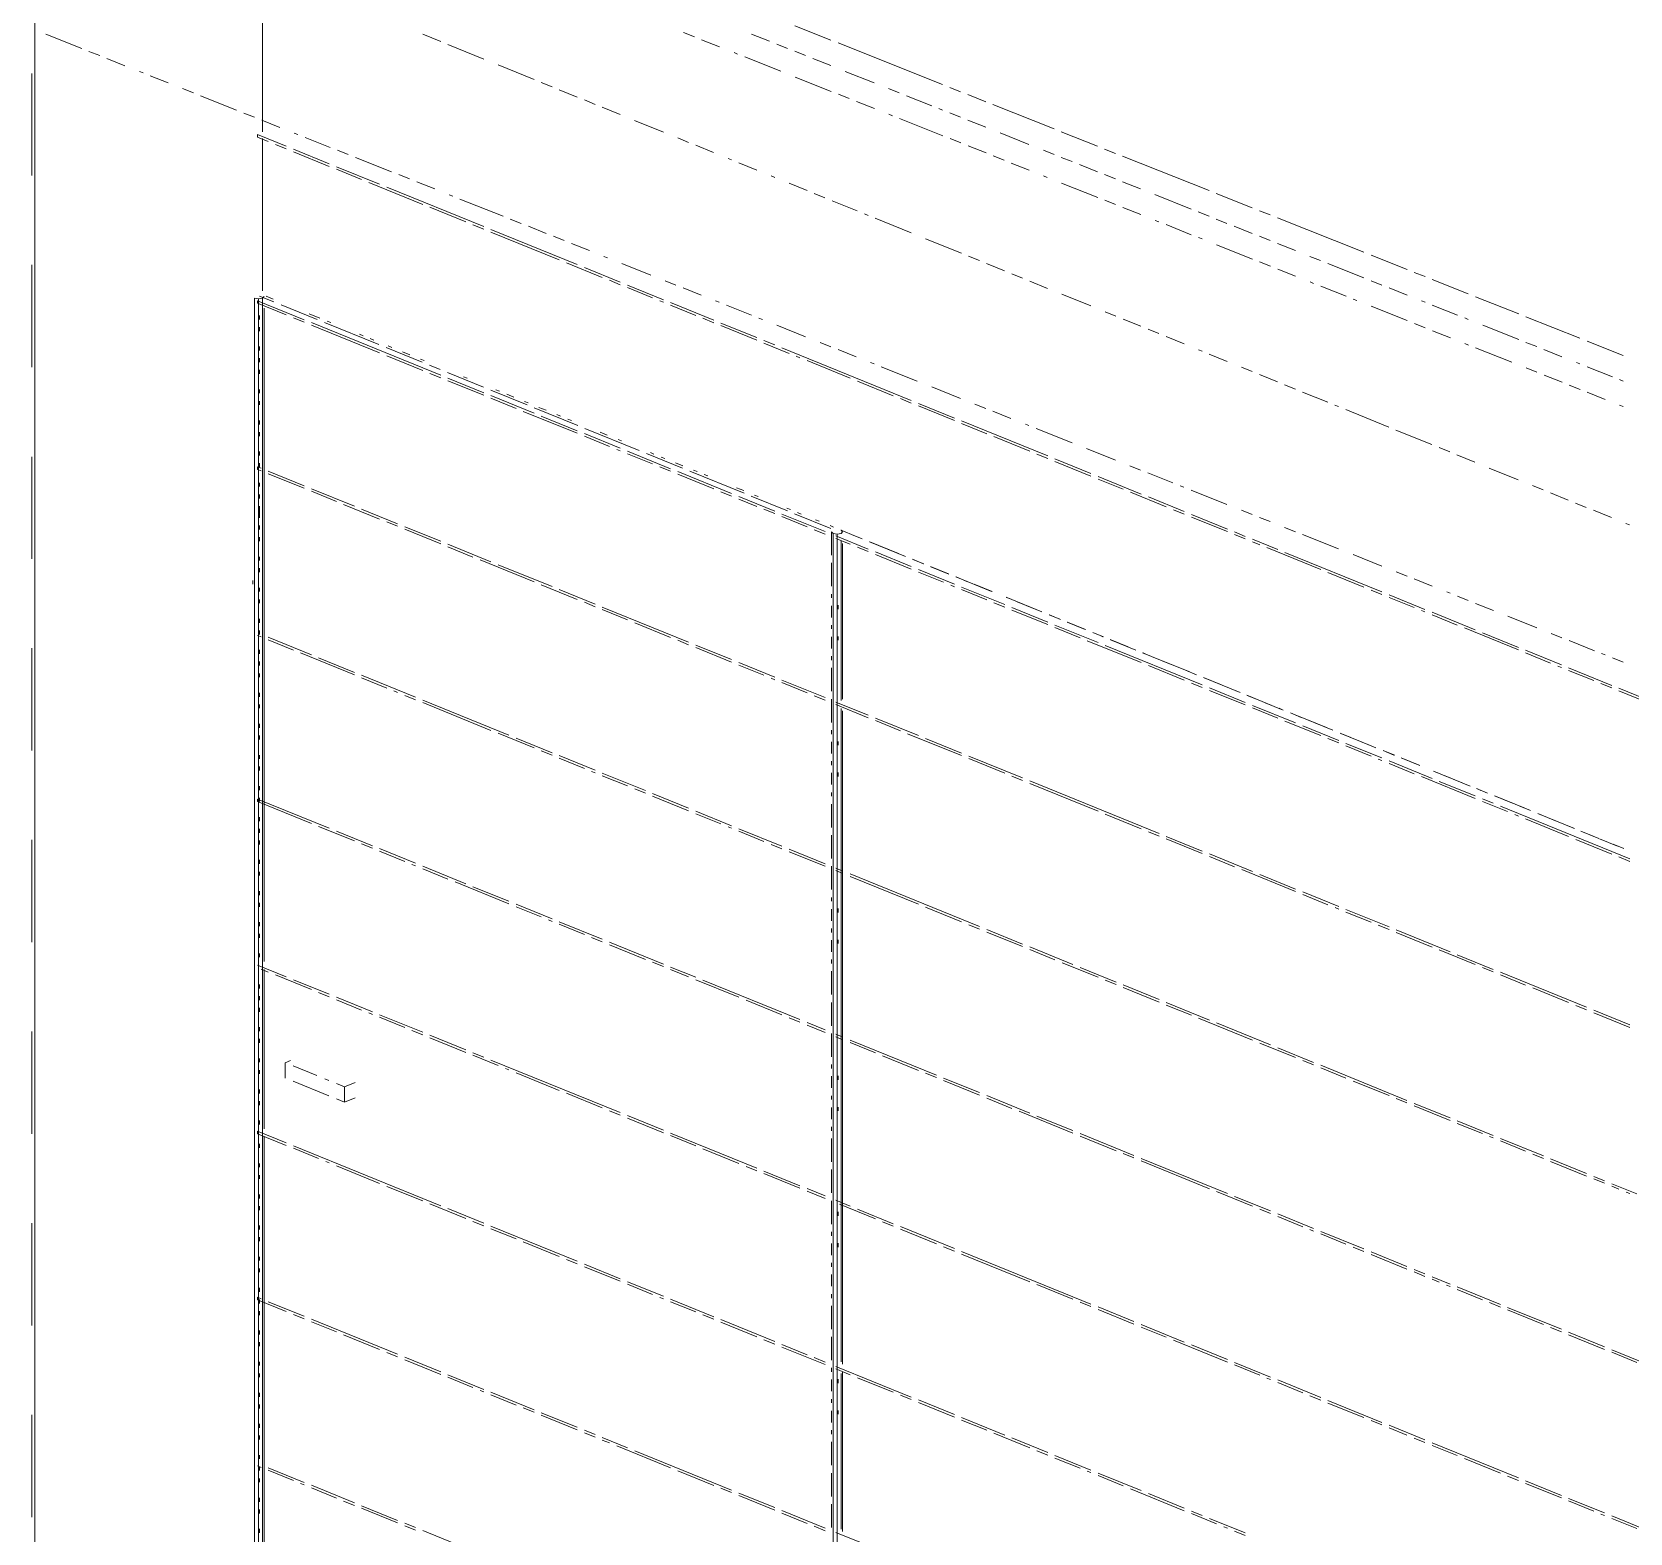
# Paper-space layout '01 Plan and 3D' of a CAD drawing. Header units: millimetres. Extents: x 5 to 415, y 7 to 290.
# Drawn here: x 197.59 to 224.9, y 75.84 to 101.5 of the extents above; entities that cross this region are included whole.
import ezdxf

# ---------------------------------------------------------------- set-up
doc = ezdxf.new("R2010")
doc.units = ezdxf.units.MM
doc.layers.add('GEOMETRY', color=7, linetype='Continuous')

# ---------------------------------------------------------------- blocks, each defined once
blk = doc.blocks.new('SHEET_01')
at = {"layer": 'GEOMETRY', "lineweight": 13}
for p, q in [((201.526, 99.808), (201.526, 104.351)), ((197.638, 67.903), (197.638, 104.152)), ((201.526, 102.571), (201.526, 99.788)), ((210.624, 101.602), (211.239, 101.357)), ((198.438, 101.213), (197.823, 101.458)), ((204.266, 101.456), (204.573, 101.332)), ((208.724, 101.485), (208.908, 101.412)), ((209.031, 101.363), (209.339, 101.24)), ((209.885, 101.459), (210.193, 101.337)), ((198.746, 101.091), (198.561, 101.164)), ((204.695, 101.282), (205.309, 101.032)), ((209.585, 101.142), (209.647, 101.118)), ((209.77, 101.069), (210.385, 100.824)), ((210.316, 101.288), (210.501, 101.214)), ((210.624, 101.165), (210.809, 101.092)), ((211.363, 101.308), (213.147, 100.597)), ((197.588, 100.788), (197.588, 100.679)), ((199.177, 100.919), (198.869, 101.042)), ((199.485, 100.797), (199.423, 100.821)), ((205.554, 100.932), (206.168, 100.683)), ((210.932, 101.043), (211.239, 100.92)), ((211.486, 100.822), (211.978, 100.626)), ((197.588, 100.679), (197.588, 99.15)), ((199.915, 100.625), (199.608, 100.748)), ((200.346, 100.454), (200.162, 100.527)), ((206.291, 100.633), (206.475, 100.558)), ((206.598, 100.508), (206.904, 100.383)), ((210.631, 100.726), (211.246, 100.481)), ((212.224, 100.528), (212.409, 100.455)), ((213.27, 100.548), (213.455, 100.475)), ((201.085, 100.16), (200.469, 100.405)), ((207.027, 100.333), (207.211, 100.258)), ((211.369, 100.432), (211.554, 100.359)), ((211.677, 100.31), (211.984, 100.187)), ((212.532, 100.406), (212.963, 100.234)), ((213.578, 100.426), (213.886, 100.303)), ((214.009, 100.254), (215.055, 99.838)), ((201.392, 100.037), (201.208, 100.11)), ((201.823, 99.865), (201.515, 99.988)), ((207.334, 100.208), (207.641, 100.084)), ((207.886, 99.984), (208.377, 99.784)), ((212.23, 100.089), (212.292, 100.065)), ((212.415, 100.016), (213.153, 99.722)), ((213.086, 100.185), (213.147, 100.161)), ((213.27, 100.112), (213.455, 100.038)), ((213.578, 99.989), (213.886, 99.867)), ((201.441, 99.698), (201.441, 99.741)), ((201.441, 99.741), (201.932, 99.542)), ((201.625, 99.623), (201.441, 99.698)), ((202.131, 99.743), (202.069, 99.767)), ((202.685, 99.522), (202.254, 99.694)), ((208.623, 99.684), (208.807, 99.609)), ((214.132, 99.769), (214.624, 99.573)), ((215.178, 99.789), (215.794, 99.544)), ((201.526, 97.069), (201.526, 99.675)), ((201.526, 99.655), (201.526, 97.071)), ((201.932, 99.498), (201.748, 99.573)), ((202.055, 99.492), (202.669, 99.242)), ((202.669, 99.198), (202.055, 99.448)), ((202.993, 99.4), (202.808, 99.473)), ((208.93, 99.56), (209.236, 99.435)), ((213.276, 99.673), (213.461, 99.599)), ((213.584, 99.55), (213.892, 99.428)), ((214.871, 99.475), (215.055, 99.401)), ((215.917, 99.495), (216.101, 99.421)), ((197.588, 99.15), (197.588, 99.041)), ((202.792, 99.192), (203.528, 98.893)), ((203.221, 98.974), (202.792, 99.149)), ((203.731, 99.106), (203.116, 99.351)), ((209.482, 99.335), (209.543, 99.31)), ((209.666, 99.26), (209.973, 99.135)), ((214.015, 99.379), (214.199, 99.305)), ((214.322, 99.256), (214.63, 99.134)), ((215.178, 99.352), (215.363, 99.279)), ((215.486, 99.23), (215.794, 99.107)), ((216.225, 99.372), (217.702, 98.784)), ((204.265, 98.549), (203.344, 98.924)), ((204.039, 98.983), (203.854, 99.057)), ((204.47, 98.812), (204.162, 98.934)), ((210.218, 99.035), (210.28, 99.01)), ((210.525, 98.911), (210.832, 98.786)), ((214.876, 99.036), (214.937, 99.011)), ((215.183, 98.913), (215.799, 98.668)), ((215.917, 99.058), (216.101, 98.985)), ((216.225, 98.936), (216.532, 98.813)), ((203.651, 98.843), (205.309, 98.169)), ((204.777, 98.689), (204.716, 98.714)), ((205.639, 98.346), (204.9, 98.64)), ((210.955, 98.736), (211.139, 98.661)), ((211.261, 98.611), (211.691, 98.436)), ((215.922, 98.619), (216.106, 98.546)), ((216.778, 98.715), (217.394, 98.47)), ((217.825, 98.735), (218.44, 98.49)), ((205.002, 98.25), (204.388, 98.499)), ((211.814, 98.386), (211.875, 98.361)), ((216.229, 98.497), (216.537, 98.374)), ((217.517, 98.421), (217.702, 98.347)), ((218.563, 98.441), (218.748, 98.368)), ((218.871, 98.319), (220.348, 97.73)), ((205.309, 98.125), (205.124, 98.2)), ((205.431, 98.119), (206.905, 97.519)), ((206.598, 97.601), (205.431, 98.075)), ((205.947, 98.224), (205.762, 98.297)), ((206.377, 98.052), (206.07, 98.175)), ((211.998, 98.312), (212.612, 98.062)), ((216.783, 98.276), (216.845, 98.252)), ((216.968, 98.203), (217.398, 98.031)), ((217.825, 98.298), (218.009, 98.225)), ((218.132, 98.176), (218.44, 98.053)), ((206.685, 97.93), (206.501, 98.003)), ((207.116, 97.758), (206.808, 97.881)), ((212.857, 97.962), (213.471, 97.713)), ((217.521, 97.982), (217.583, 97.958)), ((217.829, 97.86), (218.444, 97.615)), ((218.563, 98.004), (218.748, 97.931)), ((218.871, 97.882), (219.179, 97.759)), ((197.588, 97.513), (197.588, 97.403)), ((207.334, 97.301), (206.72, 97.551)), ((207.424, 97.636), (207.362, 97.66)), ((208.162, 97.342), (207.67, 97.538)), ((213.593, 97.663), (213.777, 97.588)), ((213.9, 97.538), (214.207, 97.413)), ((218.567, 97.566), (218.752, 97.493)), ((219.425, 97.661), (219.609, 97.588)), ((219.733, 97.539), (220.348, 97.294)), ((220.471, 97.681), (221.086, 97.436)), ((197.588, 97.403), (197.588, 95.875)), ((207.027, 97.469), (207.641, 97.22)), ((207.641, 97.176), (207.457, 97.251)), ((208.593, 97.17), (208.408, 97.244)), ((214.33, 97.363), (214.514, 97.288)), ((214.637, 97.238), (214.943, 97.113)), ((218.875, 97.444), (219.182, 97.321)), ((219.428, 97.223), (219.49, 97.199)), ((220.471, 97.245), (220.656, 97.171)), ((221.21, 97.387), (221.394, 97.314)), ((221.517, 97.265), (222.133, 97.02)), ((201.458, 96.936), (201.39, 96.948)), ((201.39, 96.948), (201.39, 71.29)), ((201.526, 96.948), (201.458, 96.936)), ((201.475, 96.982), (201.722, 96.881)), ((201.554, 96.975), (201.526, 96.948)), ((201.526, 71.29), (201.526, 96.948)), ((201.71, 96.928), (201.587, 96.978)), ((207.764, 97.17), (208.378, 96.92)), ((208.194, 96.951), (207.764, 97.126)), ((209.024, 96.998), (208.716, 97.121)), ((215.189, 97.014), (215.68, 96.814)), ((219.613, 97.15), (220.044, 96.978)), ((220.779, 97.122), (221.086, 97)), ((222.256, 96.971), (222.994, 96.677)), ((201.441, 96.859), (201.441, 96.903)), ((201.441, 96.903), (202.239, 96.578)), ((201.932, 96.659), (201.441, 96.859)), ((201.458, 71.278), (201.458, 96.936)), ((201.554, 85.608), (201.554, 96.776)), ((201.846, 96.831), (202.464, 96.58)), ((202.508, 96.603), (202.324, 96.678)), ((208.378, 96.876), (208.316, 96.901)), ((208.501, 96.87), (209.237, 96.571)), ((208.93, 96.652), (208.501, 96.826)), ((209.332, 96.876), (209.27, 96.9)), ((209.885, 96.655), (209.455, 96.827)), ((215.925, 96.714), (216.109, 96.639)), ((220.167, 96.929), (220.228, 96.905)), ((220.474, 96.807), (221.09, 96.562)), ((221.333, 96.902), (221.394, 96.877)), ((221.517, 96.828), (221.948, 96.657)), ((201.475, 96.583), (201.475, 96.65)), ((201.475, 96.384), (201.475, 96.45)), ((202.239, 96.534), (202.055, 96.609)), ((202.362, 96.528), (204.572, 95.629)), ((203.528, 96.01), (202.362, 96.485)), ((202.587, 96.53), (203.514, 96.153)), ((202.692, 96.528), (202.631, 96.553)), ((209.237, 96.527), (209.053, 96.602)), ((209.36, 96.521), (209.974, 96.271)), ((209.974, 96.227), (209.36, 96.477)), ((210.07, 96.582), (210.009, 96.606)), ((210.809, 96.288), (210.316, 96.484)), ((216.232, 96.589), (216.539, 96.465)), ((216.662, 96.415), (216.846, 96.34)), ((221.213, 96.513), (221.397, 96.439)), ((222.071, 96.608), (222.133, 96.583)), ((222.379, 96.485), (222.994, 96.24)), ((223.117, 96.628), (224.041, 96.26)), ((203.245, 96.304), (203.183, 96.328)), ((203.429, 96.229), (203.367, 96.254)), ((203.736, 96.104), (203.674, 96.129)), ((210.097, 96.221), (210.281, 96.146)), ((210.526, 96.003), (210.097, 96.177)), ((211.239, 96.116), (211.055, 96.19)), ((216.968, 96.29), (217.275, 96.165)), ((221.52, 96.39), (221.828, 96.268)), ((222.074, 96.17), (222.135, 96.145)), ((223.117, 96.191), (223.302, 96.118)), ((224.164, 96.211), (224.779, 95.966)), ((197.588, 95.875), (197.588, 95.766)), ((201.475, 96.051), (201.475, 96.118)), ((201.475, 95.852), (201.475, 95.918)), ((203.638, 96.102), (204.256, 95.851)), ((204.265, 95.711), (203.651, 95.96)), ((204.043, 95.979), (203.92, 96.029)), ((204.288, 95.879), (204.227, 95.904)), ((210.404, 96.096), (212.613, 95.197)), ((210.711, 95.928), (210.649, 95.953)), ((211.57, 95.578), (210.833, 95.878)), ((211.67, 95.945), (211.363, 96.067)), ((217.521, 96.065), (217.582, 96.04)), ((217.705, 95.99), (218.012, 95.865)), ((222.258, 96.096), (222.874, 95.851)), ((223.425, 96.069), (223.733, 95.946)), ((201.475, 95.653), (201.475, 95.719)), ((204.38, 95.801), (204.565, 95.725)), ((204.572, 95.586), (204.388, 95.661)), ((204.689, 95.675), (205.306, 95.424)), ((205.025, 95.579), (204.963, 95.604)), ((211.978, 95.822), (211.916, 95.847)), ((212.716, 95.528), (212.101, 95.773)), ((218.257, 95.766), (218.441, 95.691)), ((218.564, 95.641), (218.871, 95.516)), ((223.12, 95.753), (223.304, 95.68)), ((223.427, 95.631), (223.735, 95.508)), ((223.979, 95.848), (224.041, 95.823)), ((224.164, 95.774), (224.594, 95.603)), ((201.475, 95.32), (201.475, 95.387)), ((204.695, 95.579), (205.309, 95.33)), ((205.309, 95.286), (204.695, 95.536)), ((205.43, 95.373), (206.048, 95.122)), ((205.577, 95.355), (205.516, 95.38)), ((212.307, 95.278), (211.693, 95.528)), ((213.455, 95.234), (212.963, 95.43)), ((218.994, 95.466), (219.178, 95.391)), ((219.3, 95.341), (219.73, 95.167)), ((223.858, 95.459), (224.043, 95.386)), ((224.166, 95.337), (224.473, 95.215)), ((224.718, 95.554), (224.779, 95.529)), ((201.475, 95.121), (201.475, 95.187)), ((205.431, 95.28), (206.168, 94.98)), ((205.861, 95.061), (205.431, 95.236)), ((205.823, 95.255), (205.7, 95.305)), ((206.068, 95.155), (206.007, 95.18)), ((206.172, 95.072), (206.913, 94.77)), ((206.375, 95.03), (206.252, 95.08)), ((212.613, 95.154), (212.429, 95.229)), ((212.736, 95.147), (213.35, 94.898)), ((213.35, 94.854), (212.736, 95.104)), ((213.886, 95.063), (213.701, 95.136)), ((219.853, 95.117), (219.914, 95.092)), ((220.037, 95.042), (220.773, 94.742)), ((224.719, 95.117), (224.781, 95.092)), ((201.475, 94.788), (201.475, 94.855)), ((206.905, 94.637), (205.984, 95.011)), ((206.291, 94.93), (206.905, 94.681)), ((206.621, 94.93), (206.559, 94.955)), ((206.805, 94.855), (206.744, 94.88)), ((213.473, 94.848), (214.946, 94.249)), ((213.903, 94.629), (213.473, 94.804)), ((214.317, 94.891), (214.009, 95.014)), ((214.624, 94.769), (214.563, 94.793)), ((201.475, 94.589), (201.475, 94.655)), ((207.027, 94.631), (207.641, 94.381)), ((207.457, 94.412), (207.027, 94.587)), ((207.037, 94.72), (207.964, 94.343)), ((207.419, 94.606), (207.296, 94.656)), ((207.664, 94.506), (207.603, 94.531)), ((214.639, 94.33), (214.025, 94.579)), ((215.363, 94.475), (214.747, 94.72)), ((220.896, 94.692), (221.51, 94.443)), ((197.588, 94.237), (197.588, 94.128)), ((201.475, 94.257), (201.475, 94.323)), ((207.641, 94.337), (207.58, 94.362)), ((207.764, 94.331), (208.501, 94.031)), ((208.194, 94.113), (207.764, 94.287)), ((208.087, 94.292), (208.705, 94.041)), ((208.217, 94.281), (208.155, 94.306)), ((208.401, 94.206), (208.34, 94.231)), ((214.946, 94.205), (214.762, 94.28)), ((216.101, 94.18), (215.609, 94.377)), ((221.632, 94.393), (221.816, 94.318)), ((221.939, 94.268), (222.246, 94.143)), ((197.588, 94.128), (197.588, 92.599)), ((201.441, 94.02), (201.441, 94.064)), ((201.441, 94.064), (201.503, 94.039)), ((201.503, 93.995), (201.441, 94.02)), ((201.475, 94.057), (201.475, 94.124)), ((201.625, 93.989), (202.239, 93.739)), ((202.239, 93.696), (201.625, 93.945)), ((208.501, 93.988), (208.316, 94.063)), ((208.708, 94.081), (208.585, 94.131)), ((208.623, 93.981), (209.544, 93.607)), ((208.829, 93.991), (209.756, 93.614)), ((208.953, 93.981), (208.892, 94.006)), ((215.069, 94.199), (215.683, 93.949)), ((215.683, 93.905), (215.069, 94.155)), ((216.532, 94.009), (216.348, 94.082)), ((217.086, 93.788), (216.655, 93.96)), ((222.491, 94.043), (222.982, 93.844)), ((201.475, 93.725), (201.475, 93.791)), ((202.362, 93.689), (203.099, 93.39)), ((209.237, 93.688), (208.623, 93.938)), ((209.138, 93.907), (209.076, 93.932)), ((209.751, 93.657), (209.629, 93.707)), ((215.806, 93.899), (216.542, 93.599)), ((216.235, 93.681), (215.806, 93.855)), ((217.271, 93.715), (217.209, 93.739)), ((223.228, 93.744), (223.412, 93.669)), ((201.475, 93.525), (201.475, 93.592)), ((202.792, 93.471), (202.362, 93.646)), ((203.528, 93.171), (202.914, 93.421)), ((209.544, 93.563), (209.36, 93.638)), ((209.667, 93.557), (210.281, 93.307)), ((209.974, 93.388), (209.667, 93.513)), ((209.88, 93.564), (210.498, 93.312)), ((209.997, 93.557), (209.936, 93.582)), ((216.972, 93.381), (216.358, 93.631)), ((216.665, 93.549), (217.279, 93.3)), ((218.009, 93.421), (217.394, 93.666)), ((223.535, 93.619), (223.841, 93.494)), ((223.964, 93.444), (224.148, 93.37)), ((201.475, 93.193), (201.475, 93.393)), ((203.221, 93.34), (203.835, 93.09)), ((210.281, 93.264), (210.097, 93.339)), ((210.404, 93.257), (211.14, 92.958)), ((210.833, 93.039), (210.404, 93.214)), ((210.549, 93.332), (210.488, 93.357)), ((210.621, 93.262), (211.239, 93.011)), ((210.734, 93.257), (210.672, 93.282)), ((211.041, 93.133), (210.979, 93.158)), ((217.279, 93.256), (217.095, 93.331)), ((217.402, 93.25), (218.015, 93)), ((218.015, 92.956), (217.402, 93.206)), ((218.44, 93.249), (218.255, 93.323)), ((218.748, 93.127), (218.563, 93.2)), ((224.271, 93.32), (224.578, 93.195)), ((201.475, 92.994), (201.475, 93.06)), ((201.475, 92.794), (201.475, 92.861)), ((203.835, 93.047), (203.651, 93.121)), ((203.958, 93.04), (204.572, 92.791)), ((204.572, 92.747), (203.958, 92.997)), ((211.14, 92.914), (210.956, 92.989)), ((211.286, 93.033), (211.225, 93.058)), ((211.25, 92.555), (211.25, 92.953)), ((211.278, 92.926), (211.25, 92.953)), ((211.346, 92.915), (211.278, 92.926)), ((211.278, 92.926), (211.278, 67.268)), ((211.324, 92.883), (211.877, 92.658)), ((211.413, 92.926), (211.346, 92.915)), ((211.346, 67.256), (211.346, 92.915)), ((211.47, 92.958), (211.409, 92.983)), ((211.413, 92.981), (211.659, 92.881)), ((211.413, 92.981), (211.441, 92.953)), ((211.441, 92.953), (211.413, 92.926)), ((211.777, 92.833), (211.593, 92.908)), ((218.138, 92.95), (218.322, 92.875)), ((218.322, 92.832), (218.138, 92.907)), ((219.179, 92.955), (218.994, 93.029)), ((219.917, 92.661), (219.302, 92.906)), ((224.823, 93.095), (224.885, 93.07)), ((197.588, 92.599), (197.588, 92.49)), ((204.695, 92.741), (205.431, 92.441)), ((205.124, 92.522), (204.695, 92.697)), ((211.57, 92.739), (211.324, 92.839)), ((211.413, 90.068), (211.413, 92.793)), ((211.413, 92.582), (211.413, 92.649)), ((211.441, 90.095), (211.441, 92.754)), ((211.877, 92.614), (211.693, 92.689)), ((212.514, 92.533), (211.9, 92.783)), ((211.905, 92.781), (212.396, 92.581)), ((212, 92.608), (212.613, 92.359)), ((218.445, 92.825), (218.875, 92.651)), ((218.568, 92.732), (218.445, 92.782)), ((219.612, 92.307), (218.691, 92.682)), ((218.998, 92.601), (220.655, 91.926)), ((201.475, 92.462), (201.475, 92.528)), ((201.475, 92.262), (201.475, 92.329)), ((206.168, 92.098), (205.247, 92.472)), ((205.554, 92.391), (206.475, 92.017)), ((211.25, 92.023), (211.25, 92.422)), ((212.613, 92.315), (212, 92.565)), ((212.821, 92.408), (212.637, 92.483)), ((212.642, 92.481), (212.826, 92.406)), ((212.736, 92.309), (213.35, 92.059)), ((213.25, 92.234), (212.944, 92.359)), ((212.949, 92.356), (213.257, 92.231)), ((220.656, 92.367), (220.163, 92.563)), ((201.362, 92.056), (201.362, 92.123)), ((206.905, 91.798), (206.291, 92.048)), ((213.166, 92.09), (212.736, 92.265)), ((213.35, 92.015), (213.289, 92.04)), ((213.987, 91.934), (213.373, 92.184)), ((213.379, 92.181), (213.564, 92.106)), ((213.687, 92.056), (213.994, 91.931)), ((220.348, 92.008), (219.734, 92.257)), ((221.086, 92.196), (220.902, 92.269)), ((221.517, 92.024), (221.21, 92.147)), ((201.475, 91.93), (201.475, 91.997)), ((201.475, 91.731), (201.475, 91.797)), ((206.598, 91.967), (207.211, 91.717)), ((211.25, 91.823), (211.25, 91.89)), ((213.473, 92.009), (214.21, 91.709)), ((213.903, 91.791), (213.473, 91.965)), ((214.847, 91.585), (214.233, 91.834)), ((214.24, 91.831), (214.301, 91.806)), ((220.655, 91.883), (220.471, 91.958)), ((220.778, 91.877), (221.392, 91.627)), ((221.208, 91.658), (220.778, 91.833)), ((221.825, 91.902), (221.763, 91.926)), ((222.133, 91.779), (221.948, 91.853)), ((207.211, 91.673), (207.027, 91.748)), ((207.334, 91.667), (208.808, 91.068)), ((207.764, 91.449), (207.334, 91.623)), ((211.25, 91.491), (211.25, 91.69)), ((211.363, 91.697), (211.363, 91.631)), ((214.21, 91.666), (214.025, 91.741)), ((214.332, 91.659), (214.946, 91.41)), ((214.946, 91.366), (214.332, 91.616)), ((214.424, 91.756), (214.731, 91.632)), ((215.153, 91.46), (214.969, 91.535)), ((214.977, 91.532), (215.161, 91.457)), ((221.392, 91.583), (221.33, 91.608)), ((221.515, 91.577), (222.251, 91.277)), ((221.944, 91.358), (221.515, 91.533)), ((222.564, 91.608), (222.256, 91.73)), ((223.302, 91.313), (222.81, 91.51)), ((201.475, 91.398), (201.475, 91.465)), ((201.475, 91.199), (201.475, 91.265)), ((208.501, 91.149), (207.887, 91.399)), ((211.25, 91.292), (211.25, 91.358)), ((215.069, 91.36), (215.806, 91.06)), ((215.499, 91.141), (215.069, 91.316)), ((215.583, 91.285), (215.276, 91.41)), ((215.284, 91.407), (215.591, 91.282)), ((215.714, 91.232), (215.898, 91.157)), ((222.988, 90.934), (222.067, 91.309)), ((222.374, 91.227), (222.988, 90.978)), ((223.733, 91.142), (223.548, 91.215)), ((197.588, 90.962), (197.588, 90.852)), ((201.503, 91.157), (201.441, 91.182)), ((201.625, 91.15), (202.362, 90.851)), ((202.055, 90.932), (201.625, 91.107)), ((208.808, 91.024), (208.623, 91.099)), ((208.93, 91.018), (209.544, 90.768)), ((209.544, 90.724), (208.93, 90.974)), ((211.25, 90.959), (211.25, 91.159)), ((211.363, 91.166), (211.363, 91.099)), ((216.542, 90.717), (215.621, 91.091)), ((215.89, 91.16), (215.829, 91.185)), ((215.928, 91.01), (217.586, 90.336)), ((216.32, 90.985), (216.013, 91.11)), ((216.021, 91.107), (216.451, 90.932)), ((224.287, 90.921), (223.856, 91.093)), ((197.588, 90.852), (197.588, 89.324)), ((201.475, 90.867), (201.475, 90.933)), ((201.475, 90.667), (201.475, 90.734)), ((203.099, 90.507), (202.178, 90.882)), ((202.485, 90.801), (203.099, 90.551)), ((209.667, 90.718), (210.281, 90.469)), ((210.097, 90.5), (209.667, 90.675)), ((211.25, 90.76), (211.25, 90.826)), ((217.056, 90.686), (216.565, 90.885)), ((216.574, 90.882), (216.636, 90.857)), ((217.279, 90.417), (216.665, 90.667)), ((216.758, 90.807), (217.373, 90.557)), ((223.111, 90.928), (223.724, 90.678)), ((223.54, 90.709), (223.111, 90.884)), ((224.471, 90.848), (224.41, 90.872)), ((224.779, 90.725), (224.594, 90.799)), ((201.475, 90.468), (201.475, 90.534)), ((203.221, 90.501), (204.142, 90.127)), ((203.651, 90.283), (203.221, 90.457)), ((210.281, 90.425), (210.219, 90.45)), ((210.404, 90.419), (211.14, 90.119)), ((211.25, 90.228), (211.25, 90.627)), ((217.486, 90.511), (217.302, 90.586)), ((217.916, 90.336), (217.609, 90.461)), ((217.618, 90.457), (218.233, 90.207)), ((223.724, 90.634), (223.663, 90.659)), ((223.847, 90.628), (224.584, 90.329)), ((224.277, 90.41), (223.847, 90.584)), ((201.475, 90.135), (201.475, 90.202)), ((203.835, 90.208), (203.774, 90.233)), ((204.142, 90.083), (203.958, 90.158)), ((210.833, 90.2), (210.404, 90.375)), ((211.14, 90.075), (210.956, 90.15)), ((211.413, 90.256), (211.413, 90.322)), ((217.586, 90.292), (217.402, 90.367)), ((217.709, 90.286), (218.322, 90.037)), ((218.322, 89.993), (217.709, 90.243)), ((218.223, 90.211), (218.161, 90.236)), ((218.775, 89.987), (218.346, 90.161)), ((218.356, 90.157), (218.54, 90.082)), ((224.584, 90.285), (224.4, 90.36)), ((224.707, 90.279), (225.32, 90.029)), ((225.32, 89.985), (224.707, 90.235)), ((201.475, 89.936), (201.475, 90.002)), ((204.265, 90.077), (205.738, 89.477)), ((205.431, 89.559), (204.265, 90.033)), ((211.25, 89.696), (211.25, 90.095)), ((211.324, 90.044), (211.877, 89.819)), ((211.877, 89.776), (211.324, 90)), ((211.413, 78.767), (211.413, 89.935)), ((211.441, 78.728), (211.441, 89.896)), ((218.445, 89.987), (219.182, 89.687)), ((218.875, 89.768), (218.445, 89.943)), ((218.663, 90.032), (218.97, 89.907)), ((218.959, 89.912), (218.898, 89.937)), ((219.093, 89.857), (219.277, 89.782)), ((201.475, 89.604), (201.475, 89.67)), ((212, 89.769), (212.736, 89.47)), ((212.429, 89.551), (212, 89.726)), ((219.612, 89.469), (218.998, 89.718)), ((219.819, 89.562), (219.205, 89.812)), ((219.305, 89.637), (219.918, 89.387)), ((219.4, 89.732), (219.707, 89.607)), ((197.588, 89.324), (197.588, 89.215)), ((201.475, 89.404), (201.475, 89.471)), ((206.168, 89.259), (205.554, 89.509)), ((205.861, 89.427), (206.475, 89.178)), ((211.25, 89.497), (211.25, 89.563)), ((211.25, 89.165), (211.25, 89.364)), ((211.363, 89.371), (211.363, 89.304)), ((213.473, 89.127), (212.552, 89.501)), ((212.859, 89.42), (213.473, 89.17)), ((219.918, 89.344), (219.734, 89.419)), ((220.126, 89.437), (219.942, 89.512)), ((219.953, 89.508), (220.445, 89.308)), ((220.041, 89.337), (220.655, 89.088)), ((220.555, 89.263), (220.249, 89.387)), ((201.475, 89.072), (201.475, 89.138)), ((206.475, 89.134), (206.291, 89.209)), ((206.598, 89.128), (207.211, 88.878)), ((207.027, 88.909), (206.598, 89.084)), ((211.25, 88.965), (211.25, 89.032)), ((213.596, 89.12), (214.516, 88.746)), ((214.21, 88.827), (213.596, 89.077)), ((220.471, 89.119), (220.041, 89.294)), ((220.655, 89.044), (220.594, 89.069)), ((220.862, 89.138), (220.678, 89.213)), ((220.69, 89.208), (220.875, 89.133)), ((220.778, 89.038), (221.515, 88.738)), ((221.292, 88.963), (220.985, 89.088)), ((220.997, 89.083), (221.305, 88.958)), ((201.475, 88.872), (201.475, 88.939)), ((207.211, 88.835), (207.15, 88.859)), ((207.334, 88.828), (208.071, 88.529)), ((207.764, 88.61), (207.334, 88.785)), ((211.25, 88.633), (211.25, 88.832)), ((211.363, 88.839), (211.363, 88.773)), ((214.516, 88.702), (214.332, 88.777)), ((221.208, 88.819), (220.778, 88.994)), ((222.251, 88.395), (221.33, 88.769)), ((222.029, 88.663), (221.538, 88.863)), ((221.55, 88.858), (221.612, 88.833)), ((221.735, 88.783), (222.165, 88.608)), ((201.475, 88.54), (201.475, 88.607)), ((208.071, 88.485), (207.887, 88.56)), ((211.25, 88.433), (211.25, 88.5)), ((214.639, 88.696), (216.849, 87.797)), ((215.806, 88.178), (214.639, 88.652)), ((221.637, 88.688), (222.251, 88.439)), ((222.458, 88.488), (222.274, 88.563)), ((222.288, 88.558), (222.349, 88.533)), ((201.441, 88.343), (201.441, 88.386)), ((201.441, 88.386), (202.669, 87.887)), ((202.362, 87.968), (201.441, 88.343)), ((201.475, 88.341), (201.475, 88.407)), ((208.194, 88.479), (208.808, 88.229)), ((208.808, 88.185), (208.194, 88.435)), ((211.25, 87.902), (211.25, 88.3)), ((222.374, 88.389), (222.558, 88.314)), ((222.804, 88.17), (222.374, 88.345)), ((222.888, 88.314), (222.581, 88.439)), ((222.595, 88.433), (223.086, 88.233)), ((222.681, 88.264), (224.891, 87.365)), ((223.195, 88.189), (223.011, 88.264)), ((201.475, 88.008), (201.475, 88.075)), ((208.93, 88.179), (209.544, 87.929)), ((209.36, 87.961), (208.93, 88.135)), ((216.542, 87.878), (215.928, 88.128)), ((222.988, 88.095), (222.926, 88.12)), ((223.847, 87.746), (223.111, 88.045)), ((223.625, 88.014), (223.318, 88.139)), ((223.332, 88.133), (223.946, 87.883)), ((197.588, 87.686), (197.588, 87.577)), ((201.475, 87.809), (201.475, 87.875)), ((201.475, 87.609), (201.475, 87.676)), ((203.099, 87.669), (202.485, 87.918)), ((202.792, 87.837), (203.406, 87.587)), ((209.544, 87.886), (209.483, 87.911)), ((209.667, 87.879), (210.404, 87.58)), ((210.097, 87.661), (209.667, 87.836)), ((211.25, 87.37), (211.25, 87.769)), ((216.849, 87.753), (216.665, 87.828)), ((216.972, 87.747), (217.586, 87.497)), ((217.586, 87.454), (216.972, 87.703)), ((223.932, 87.889), (223.87, 87.914)), ((224.584, 87.446), (223.97, 87.696)), ((224.361, 87.714), (224.054, 87.839)), ((224.069, 87.833), (224.254, 87.758)), ((224.376, 87.708), (224.684, 87.583)), ((197.588, 87.577), (197.588, 86.048)), ((203.406, 87.544), (203.221, 87.619)), ((203.528, 87.538), (204.142, 87.288)), ((203.958, 87.319), (203.528, 87.494)), ((210.404, 87.536), (210.219, 87.611)), ((210.526, 87.53), (211.14, 87.28)), ((211.14, 87.237), (210.526, 87.486)), ((211.413, 87.397), (211.413, 87.464)), ((217.709, 87.447), (218.445, 87.148)), ((218.138, 87.229), (217.709, 87.404)), ((224.791, 87.54), (224.607, 87.615)), ((224.891, 87.321), (224.707, 87.396)), ((201.475, 87.277), (201.475, 87.344)), ((201.475, 87.078), (201.475, 87.144)), ((204.142, 87.244), (204.081, 87.269)), ((204.265, 87.238), (205.002, 86.938)), ((204.695, 87.019), (204.265, 87.194)), ((211.25, 86.838), (211.25, 87.237)), ((211.324, 87.205), (211.447, 87.155)), ((211.447, 87.112), (211.324, 87.162)), ((219.182, 86.805), (218.261, 87.179)), ((205.738, 86.595), (204.817, 86.97)), ((205.124, 86.888), (205.738, 86.639)), ((211.57, 87.105), (213.78, 86.207)), ((212.736, 86.587), (211.57, 87.062)), ((218.568, 87.098), (219.182, 86.848)), ((201.475, 86.745), (201.475, 86.812)), ((201.475, 86.546), (201.475, 86.612)), ((205.861, 86.589), (206.475, 86.339)), ((211.25, 86.639), (211.25, 86.705)), ((219.305, 86.798), (219.918, 86.549)), ((219.734, 86.58), (219.305, 86.755)), ((206.291, 86.37), (205.861, 86.545)), ((206.475, 86.295), (206.413, 86.32)), ((211.25, 86.306), (211.25, 86.506)), ((211.363, 86.513), (211.363, 86.446)), ((213.473, 86.288), (212.859, 86.537)), ((219.918, 86.505), (219.857, 86.53)), ((220.041, 86.499), (220.778, 86.199)), ((220.471, 86.28), (220.041, 86.455)), ((197.588, 86.048), (197.588, 85.939)), ((201.475, 86.214), (201.475, 86.28)), ((201.475, 86.014), (201.475, 86.081)), ((206.598, 86.289), (207.334, 85.989)), ((207.027, 86.071), (206.598, 86.245)), ((211.25, 86.107), (211.25, 86.173)), ((213.78, 86.163), (213.596, 86.238)), ((213.903, 86.157), (214.516, 85.907)), ((214.516, 85.863), (213.903, 86.113)), ((220.778, 86.155), (220.594, 86.23)), ((220.901, 86.149), (221.821, 85.775)), ((221.515, 85.856), (220.901, 86.105)), ((207.334, 85.946), (207.15, 86.021)), ((207.457, 85.94), (208.378, 85.565)), ((208.071, 85.646), (207.457, 85.896)), ((211.25, 85.774), (211.25, 85.974)), ((211.363, 85.981), (211.363, 85.914)), ((214.639, 85.857), (215.376, 85.557)), ((215.069, 85.639), (214.639, 85.813)), ((222.251, 85.556), (221.637, 85.806)), ((201.441, 85.548), (201.932, 85.348)), ((201.475, 85.682), (201.475, 85.748)), ((201.625, 85.429), (201.503, 85.479)), ((208.378, 85.521), (208.194, 85.596)), ((208.501, 85.515), (208.93, 85.34)), ((211.25, 85.575), (211.25, 85.642)), ((215.806, 85.339), (215.192, 85.589)), ((215.499, 85.508), (216.113, 85.258)), ((221.944, 85.725), (222.558, 85.475)), ((222.558, 85.431), (222.374, 85.506)), ((201.475, 85.15), (201.475, 85.216)), ((201.554, 82.75), (201.554, 85.475)), ((202.362, 85.129), (201.748, 85.379)), ((202.055, 85.298), (202.669, 85.048)), ((208.808, 85.347), (208.501, 85.471)), ((209.667, 84.997), (208.93, 85.297)), ((209.053, 85.29), (210.711, 84.616)), ((211.25, 85.043), (211.25, 85.442)), ((216.113, 85.214), (215.928, 85.289)), ((216.235, 85.208), (216.849, 84.958)), ((222.681, 85.425), (224.154, 84.826)), ((223.111, 85.207), (222.681, 85.381)), ((201.475, 84.951), (201.475, 85.017)), ((202.669, 85.005), (202.485, 85.08)), ((202.792, 84.998), (203.406, 84.749)), ((203.221, 84.78), (202.792, 84.955)), ((210.404, 84.697), (209.79, 84.947)), ((211.413, 85.071), (211.413, 85.137)), ((216.849, 84.915), (216.235, 85.164)), ((223.847, 84.907), (223.233, 85.157)), ((201.475, 84.751), (201.475, 84.818)), ((203.406, 84.705), (203.344, 84.73)), ((203.528, 84.699), (204.265, 84.399)), ((211.25, 84.511), (211.25, 84.91)), ((216.972, 84.908), (217.709, 84.609)), ((217.402, 84.69), (216.972, 84.865)), ((224.154, 84.782), (223.97, 84.857)), ((224.277, 84.776), (224.891, 84.526)), ((224.891, 84.482), (224.277, 84.732)), ((197.588, 84.411), (197.588, 84.301)), ((201.475, 84.419), (201.475, 84.485)), ((203.958, 84.48), (203.528, 84.655)), ((204.265, 84.355), (204.081, 84.43)), ((210.711, 84.573), (210.526, 84.647)), ((210.833, 84.566), (211.14, 84.441)), ((211.14, 84.398), (210.833, 84.523)), ((211.413, 84.539), (211.413, 84.605)), ((218.445, 84.265), (217.524, 84.64)), ((217.831, 84.559), (218.752, 84.184)), ((197.588, 84.301), (197.588, 82.773)), ((201.475, 84.219), (201.475, 84.286)), ((204.388, 84.349), (205.002, 84.1)), ((205.002, 84.056), (204.388, 84.306)), ((211.25, 83.98), (211.25, 84.379)), ((211.324, 84.367), (211.447, 84.317)), ((211.447, 84.273), (211.324, 84.323)), ((211.57, 84.267), (213.043, 83.667)), ((212, 84.048), (211.57, 84.223)), ((219.182, 83.966), (218.568, 84.215)), ((218.875, 84.134), (219.489, 83.885)), ((201.475, 83.887), (201.475, 83.954)), ((202.005, 83.917), (201.914, 83.88)), ((201.914, 83.618), (201.914, 83.88)), ((205.124, 84.05), (205.309, 83.975)), ((205.554, 83.831), (205.124, 84.006)), ((205.431, 83.925), (207.641, 83.026)), ((211.25, 83.78), (211.25, 83.847)), ((212.736, 83.749), (212.122, 83.998)), ((219.489, 83.841), (219.305, 83.916)), ((201.475, 83.688), (201.475, 83.754)), ((202.05, 83.825), (202.455, 83.66)), ((202.591, 83.605), (202.658, 83.577)), ((205.738, 83.756), (205.677, 83.781)), ((206.598, 83.407), (205.861, 83.706)), ((211.25, 83.448), (211.25, 83.647)), ((211.363, 83.654), (211.363, 83.588)), ((213.043, 83.624), (212.859, 83.699)), ((213.166, 83.618), (213.78, 83.368)), ((213.78, 83.324), (213.166, 83.574)), ((219.612, 83.835), (221.085, 83.235)), ((220.041, 83.616), (219.612, 83.791)), ((220.778, 83.317), (220.164, 83.566)), ((201.475, 83.355), (201.475, 83.422)), ((202.658, 83.315), (202.05, 83.563)), ((202.793, 83.522), (202.929, 83.467)), ((202.929, 83.467), (203.109, 83.541)), ((202.929, 83.467), (202.929, 83.205)), ((207.334, 83.107), (206.72, 83.357)), ((211.25, 83.249), (211.25, 83.315)), ((213.903, 83.318), (214.639, 83.018)), ((201.475, 83.156), (201.475, 83.222)), ((202.929, 83.205), (202.793, 83.26)), ((203.109, 83.279), (202.929, 83.205)), ((207.641, 82.982), (207.457, 83.057)), ((211.25, 82.916), (211.25, 83.116)), ((211.363, 83.122), (211.363, 83.056)), ((214.332, 83.099), (213.903, 83.274)), ((215.376, 82.675), (214.455, 83.05)), ((221.085, 83.192), (220.901, 83.267)), ((221.208, 83.185), (221.821, 82.936)), ((221.821, 82.892), (221.208, 83.142)), ((197.588, 82.773), (197.588, 82.664)), ((201.475, 82.824), (201.475, 82.89)), ((207.764, 82.976), (208.378, 82.726)), ((208.378, 82.683), (207.764, 82.932)), ((211.25, 82.717), (211.25, 82.783)), ((214.762, 82.968), (215.376, 82.719)), ((221.944, 82.886), (222.558, 82.636)), ((222.374, 82.667), (221.944, 82.842)), ((201.441, 82.665), (201.441, 82.709)), ((201.441, 82.709), (201.932, 82.509)), ((201.932, 82.465), (201.441, 82.665)), ((201.475, 82.425), (201.475, 82.491)), ((201.554, 71.317), (201.554, 82.617)), ((208.501, 82.676), (209.974, 82.077)), ((208.93, 82.458), (208.501, 82.633)), ((211.25, 82.185), (211.25, 82.584)), ((215.499, 82.669), (216.419, 82.294)), ((216.113, 82.375), (215.499, 82.625)), ((222.558, 82.593), (222.497, 82.617)), ((222.681, 82.586), (223.417, 82.287)), ((223.111, 82.368), (222.681, 82.543)), ((202.055, 82.459), (204.572, 81.436)), ((202.485, 82.241), (202.055, 82.416)), ((209.667, 82.158), (209.053, 82.408)), ((211.413, 82.212), (211.413, 82.279)), ((216.419, 82.251), (216.235, 82.325)), ((216.542, 82.244), (218.015, 81.645)), ((217.709, 81.726), (216.542, 82.201)), ((223.417, 82.243), (223.233, 82.318)), ((223.54, 82.237), (224.154, 81.987)), ((201.475, 82.092), (201.475, 82.159)), ((201.475, 81.893), (201.475, 81.959)), ((202.669, 82.166), (202.608, 82.191)), ((203.528, 81.816), (202.792, 82.116)), ((209.974, 82.033), (209.79, 82.108)), ((210.097, 82.027), (210.711, 81.777)), ((210.711, 81.734), (210.097, 81.983)), ((211.25, 81.653), (211.25, 82.052)), ((224.154, 81.943), (223.54, 82.193)), ((224.277, 81.937), (224.461, 81.862)), ((204.265, 81.517), (203.651, 81.766)), ((210.833, 81.728), (211.14, 81.603)), ((211.14, 81.559), (210.833, 81.684)), ((218.445, 81.427), (217.831, 81.676)), ((224.461, 81.818), (224.277, 81.893)), ((224.584, 81.812), (225.014, 81.637)), ((224.707, 81.719), (224.584, 81.769)), ((224.891, 81.644), (224.829, 81.669)), ((201.475, 81.561), (201.475, 81.627)), ((201.475, 81.361), (201.475, 81.428)), ((205.002, 81.217), (204.388, 81.467)), ((204.695, 81.386), (205.309, 81.136)), ((211.25, 81.121), (211.25, 81.52)), ((211.324, 81.528), (211.57, 81.428)), ((212, 81.209), (211.386, 81.459)), ((218.138, 81.595), (218.752, 81.345)), ((197.588, 81.135), (197.588, 81.026)), ((205.309, 81.092), (205.124, 81.167)), ((211.363, 81.328), (211.363, 81.261)), ((211.693, 81.378), (212.307, 81.128)), ((212.307, 81.085), (212.122, 81.16)), ((218.752, 81.302), (218.568, 81.377)), ((218.875, 81.295), (219.489, 81.046)), ((219.305, 81.077), (218.875, 81.252)), ((197.588, 81.026), (197.588, 79.497)), ((201.475, 81.029), (201.475, 81.095)), ((201.475, 80.829), (201.475, 80.896)), ((205.431, 81.086), (206.905, 80.487)), ((205.861, 80.868), (205.431, 81.042)), ((211.25, 80.922), (211.25, 80.988)), ((212.429, 81.078), (213.35, 80.704)), ((213.043, 80.785), (212.429, 81.035)), ((219.489, 81.002), (219.427, 81.027)), ((219.612, 80.996), (220.348, 80.696)), ((220.041, 80.777), (219.612, 80.952)), ((201.475, 80.497), (201.475, 80.563)), ((206.598, 80.568), (205.984, 80.818)), ((211.25, 80.59), (211.25, 80.789)), ((211.363, 80.796), (211.363, 80.729)), ((213.35, 80.66), (213.166, 80.735)), ((213.473, 80.654), (215.683, 79.755)), ((214.639, 80.136), (213.473, 80.61)), ((220.348, 80.653), (220.164, 80.727)), ((220.471, 80.646), (221.085, 80.397)), ((221.085, 80.353), (220.471, 80.603)), ((201.475, 80.298), (201.475, 80.364)), ((206.905, 80.443), (206.72, 80.518)), ((207.027, 80.437), (207.641, 80.187)), ((207.641, 80.143), (207.027, 80.393)), ((211.25, 80.39), (211.25, 80.457)), ((221.208, 80.347), (221.392, 80.272)), ((221.392, 80.228), (221.208, 80.303)), ((201.475, 79.965), (201.475, 80.032)), ((207.764, 80.137), (208.378, 79.887)), ((208.194, 79.919), (207.764, 80.093)), ((211.25, 80.058), (211.25, 80.257)), ((215.376, 79.836), (214.762, 80.086)), ((221.515, 80.222), (221.821, 80.097)), ((221.637, 80.128), (221.515, 80.178)), ((221.821, 80.053), (221.76, 80.078)), ((221.944, 80.047), (222.681, 79.747)), ((201.441, 79.826), (201.441, 79.87)), ((201.441, 79.87), (201.503, 79.845)), ((201.932, 79.627), (201.441, 79.826)), ((201.475, 79.766), (201.475, 79.832)), ((201.625, 79.795), (202.239, 79.546)), ((208.378, 79.844), (208.316, 79.869)), ((208.501, 79.838), (209.237, 79.538)), ((208.93, 79.619), (208.501, 79.794)), ((211.25, 79.858), (211.25, 79.925)), ((215.683, 79.711), (215.499, 79.786)), ((222.374, 79.829), (221.944, 80.003)), ((222.681, 79.704), (222.497, 79.779)), ((197.588, 79.497), (197.588, 79.388)), ((201.475, 79.566), (201.475, 79.633)), ((202.239, 79.502), (202.055, 79.577)), ((202.362, 79.496), (203.835, 78.896)), ((209.237, 79.494), (209.053, 79.569)), ((209.36, 79.488), (210.281, 79.113)), ((211.25, 79.327), (211.25, 79.726)), ((215.806, 79.705), (216.419, 79.455)), ((216.419, 79.412), (215.806, 79.661)), ((222.804, 79.698), (223.724, 79.323)), ((223.417, 79.404), (222.804, 79.654)), ((201.475, 79.234), (201.475, 79.3)), ((202.792, 79.277), (202.362, 79.452)), ((203.528, 78.978), (202.914, 79.227)), ((209.974, 79.195), (209.36, 79.444)), ((211.413, 79.354), (211.413, 79.421)), ((216.542, 79.406), (217.279, 79.106)), ((216.972, 79.187), (216.542, 79.362)), ((223.724, 79.279), (223.54, 79.354)), ((223.847, 79.273), (224.461, 79.023)), ((224.461, 78.98), (223.847, 79.229)), ((201.475, 79.035), (201.475, 79.101)), ((203.835, 78.853), (203.651, 78.928)), ((210.281, 79.07), (210.097, 79.145)), ((210.404, 79.064), (210.833, 78.889)), ((211.14, 78.72), (210.404, 79.02)), ((211.25, 78.795), (211.25, 79.194)), ((218.015, 78.763), (217.095, 79.137)), ((217.402, 79.056), (218.015, 78.806)), ((224.584, 78.973), (226.057, 78.374)), ((225.014, 78.755), (224.584, 78.93)), ((201.475, 78.702), (201.475, 78.769)), ((203.958, 78.846), (204.572, 78.597)), ((204.572, 78.553), (203.958, 78.803)), ((210.956, 78.839), (211.14, 78.764)), ((211.25, 78.596), (211.25, 78.662)), ((211.324, 78.689), (212.613, 78.165)), ((218.138, 78.756), (218.752, 78.507)), ((218.568, 78.538), (218.138, 78.713)), ((201.475, 78.503), (201.475, 78.569)), ((204.695, 78.547), (205.309, 78.297)), ((205.124, 78.328), (204.695, 78.503)), ((211.25, 78.263), (211.25, 78.463)), ((211.57, 78.545), (211.324, 78.645)), ((211.363, 78.469), (211.363, 78.403)), ((211.413, 75.909), (211.413, 78.568)), ((211.441, 75.87), (211.441, 78.596)), ((212.307, 78.246), (211.693, 78.496)), ((218.752, 78.463), (218.691, 78.488)), ((218.875, 78.457), (219.612, 78.157)), ((219.305, 78.238), (218.875, 78.413)), ((201.475, 78.17), (201.475, 78.237)), ((205.309, 78.253), (205.247, 78.278)), ((205.431, 78.247), (206.168, 77.948)), ((205.861, 78.029), (205.431, 78.204)), ((211.25, 78.064), (211.25, 78.13)), ((212.613, 78.121), (212.429, 78.196)), ((212.736, 78.115), (213.35, 77.865)), ((219.612, 78.113), (219.427, 78.188)), ((219.734, 78.107), (220.655, 77.733)), ((197.588, 77.86), (197.588, 77.75)), ((201.475, 77.971), (201.475, 78.038)), ((206.168, 77.904), (205.984, 77.979)), ((206.291, 77.898), (206.905, 77.648)), ((206.905, 77.604), (206.291, 77.854)), ((211.25, 77.731), (211.25, 77.931)), ((211.363, 77.938), (211.363, 77.871)), ((213.35, 77.821), (212.736, 78.071)), ((220.348, 77.814), (219.734, 78.063)), ((197.588, 77.75), (197.588, 76.222)), ((201.475, 77.639), (201.475, 77.705)), ((207.027, 77.598), (207.211, 77.523)), ((211.25, 77.532), (211.25, 77.598)), ((213.473, 77.815), (214.21, 77.516)), ((213.903, 77.597), (213.473, 77.771)), ((220.655, 77.689), (220.471, 77.764)), ((220.778, 77.683), (221.392, 77.433)), ((221.085, 77.514), (220.778, 77.639)), ((201.475, 77.439), (201.475, 77.506)), ((207.211, 77.479), (207.027, 77.554)), ((207.334, 77.473), (207.764, 77.298)), ((207.457, 77.38), (207.334, 77.43)), ((208.501, 76.955), (207.58, 77.33)), ((211.25, 77), (211.25, 77.399)), ((214.639, 77.297), (214.025, 77.547)), ((214.332, 77.466), (214.946, 77.216)), ((221.392, 77.389), (221.208, 77.464)), ((221.515, 77.383), (222.988, 76.784)), ((221.944, 77.165), (221.515, 77.339)), ((201.475, 77.107), (201.475, 77.173)), ((207.887, 77.248), (209.544, 76.574)), ((211.413, 77.028), (211.413, 77.094)), ((214.946, 77.172), (214.762, 77.247)), ((215.069, 77.166), (215.683, 76.916)), ((215.499, 76.948), (215.069, 77.122)), ((222.681, 76.865), (222.067, 77.115)), ((201.503, 76.963), (201.441, 76.988)), ((201.475, 76.908), (201.475, 76.974)), ((201.475, 76.708), (201.475, 76.775)), ((201.625, 76.956), (202.239, 76.707)), ((202.055, 76.738), (201.625, 76.913)), ((209.237, 76.655), (208.623, 76.905)), ((211.25, 76.468), (211.25, 76.867)), ((215.683, 76.873), (215.621, 76.898)), ((215.806, 76.866), (216.542, 76.567)), ((216.235, 76.648), (215.806, 76.823)), ((222.988, 76.74), (222.804, 76.815)), ((202.239, 76.663), (202.178, 76.688)), ((202.362, 76.657), (203.099, 76.357)), ((202.792, 76.438), (202.362, 76.613)), ((209.544, 76.531), (209.36, 76.606)), ((209.667, 76.524), (210.281, 76.275)), ((210.281, 76.231), (209.667, 76.481)), ((211.413, 76.496), (211.413, 76.562)), ((217.279, 76.223), (216.358, 76.598)), ((216.665, 76.517), (217.279, 76.267)), ((223.111, 76.734), (223.724, 76.484)), ((223.724, 76.441), (223.111, 76.69)), ((197.588, 76.222), (197.588, 76.113)), ((201.475, 76.376), (201.475, 76.442)), ((201.475, 76.176), (201.475, 76.243)), ((203.099, 76.314), (202.914, 76.388)), ((203.221, 76.307), (203.835, 76.058)), ((203.835, 76.014), (203.221, 76.264)), ((210.404, 76.225), (211.14, 75.925)), ((211.25, 75.937), (211.25, 76.335)), ((217.402, 76.217), (217.586, 76.142)), ((223.847, 76.434), (224.461, 76.185)), ((224.277, 76.216), (223.847, 76.391)), ((203.958, 76.008), (204.142, 75.933)), ((204.142, 75.889), (203.958, 75.964)), ((210.833, 76.006), (210.404, 76.181)), ((211.14, 75.881), (210.956, 75.956)), ((217.831, 75.999), (217.402, 76.174)), ((217.709, 76.092), (218.322, 75.843)), ((218.015, 75.924), (217.954, 75.949)), ((224.461, 76.141), (224.4, 76.166)), ((224.584, 76.135), (225.32, 75.835)), ((225.014, 75.916), (224.584, 76.091)), ((201.475, 75.844), (201.475, 75.91)), ((204.265, 75.883), (206.475, 74.984)), ((211.324, 75.85), (211.877, 75.626)), ((218.322, 75.799), (218.138, 75.874))]:
    blk.add_line(p, q, dxfattribs=at)

psp = doc.layouts.new('01 Plan and 3D')

# ---------------------------------------------------------------- block references
psp.add_blockref('SHEET_01', (0, 0))

doc.saveas('drawing.dxf')
